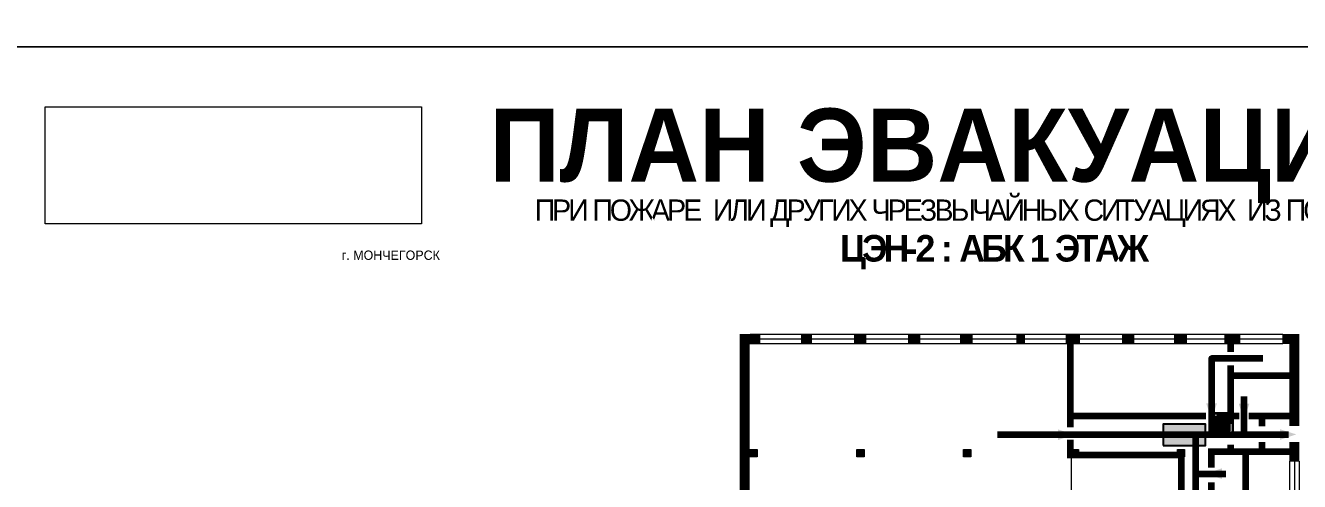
# Model space of a CAD drawing. Header units: millimetres. Extents: x 13810 to 67229, y 12374 to 21950.
# Drawn here: x 23552.6 to 23935.6, y 14020 to 14157.1 of the extents above; entities that cross this region are included whole.
import ezdxf

# ---------------------------------------------------------------- set-up
doc = ezdxf.new("R2010")
doc.units = ezdxf.units.MM
doc.layers.add('План_Штампы', color=7, linetype='Continuous')
doc.styles.add('обычный', font='arial.ttf')
picture_1 = doc.add_image_def('image1.jpg', size_in_pixel=(337, 105))

# ---------------------------------------------------------------- blocks, each defined once
blk = doc.blocks.new('A$C54414219')
at = {"true_color": 0xffffff}
h = blk.add_hatch(color=7, dxfattribs=at)
h.paths.add_polyline_path([(2.39, -9.45), (2.39, -18.3), (11.23, -18.3), (11.23, -9.45)], flags=0)
h.paths.add_polyline_path([(10.71, -13.87, -1), (2.92, -13.87, -1)], flags=0)
h.paths.add_polyline_path([(8.3, -13.87, -1), (5.33, -13.87, -1)], flags=0)
h.paths.add_polyline_path([(0.41, -7.47), (0.41, -20.27), (13.21, -20.27), (13.21, -7.47)])
h.paths.add_polyline_path([(0.92, -19.77), (12.71, -19.77), (12.71, -7.98), (0.92, -7.98)], flags=16)
h.paths.add_polyline_path([(11.23, -9.45), (11.23, -18.3), (2.39, -18.3), (2.39, -9.45)], flags=0)
at = {"lineweight": 5}
h = blk.add_hatch(color=242, dxfattribs=at)
h.paths.add_polyline_path([(12.71, -7.98), (0.92, -7.98), (0.92, -19.77), (12.71, -19.77)])
h.paths.add_polyline_path([(11.23, -18.3), (2.39, -18.3), (2.39, -9.45), (11.23, -9.45)], flags=16)
h.paths.add_polyline_path([(10.71, -13.87, -1), (2.92, -13.87, -1)], flags=0)
h.paths.add_polyline_path([(8.3, -13.87, -1), (5.33, -13.87, -1)], flags=0)
at = {"true_color": 0xffffff}
h = blk.add_hatch(color=7, dxfattribs=at)
h.paths.add_polyline_path([(2.39, -9.45), (2.39, -18.3), (11.23, -18.3), (11.23, -9.45)])
h.paths.add_polyline_path([(10.71, -13.87, -1), (2.92, -13.87, -1)], flags=16)
h.paths.add_polyline_path([(8.3, -13.87, -1), (5.33, -13.87, -1)], flags=0)
at = {"lineweight": 5}
h = blk.add_hatch(color=242, dxfattribs=at)
h.paths.add_polyline_path([(2.92, -13.87, 1), (10.71, -13.87, 1)])
h.paths.add_polyline_path([(8.3, -13.87, -1), (5.33, -13.87, -1)], flags=16)
at = {"color": 242, "lineweight": 5}
for p, q in [((0.41, -20.27), (0.41, -7.47)), ((0.41, -7.47), (13.21, -7.47)), ((0.41, -7.47), (13.21, -7.47)), ((13.21, -20.27), (13.21, -7.47)), ((0.41, -20.27), (13.21, -20.27))]:
    blk.add_line(p, q, dxfattribs=at)
for points in [[(0.92, -7.98), (12.71, -7.98), (12.71, -19.77), (0.92, -19.77)], [(2.39, -9.45), (11.23, -9.45), (11.23, -18.3), (2.39, -18.3)]]:
    blk.add_lwpolyline(points, close=True, dxfattribs=at)
for radius in [3.89, 1.49]:
    blk.add_circle((6.81, -13.87), radius, dxfattribs=at)
blk = doc.blocks.new('A$C32E8229D')
at = {"true_color": 0xffffff}
blk.add_hatch(color=7, dxfattribs=at).paths.add_polyline_path([(0, 0), (0, -8), (16, -8), (16, 0)])
h = blk.add_hatch(color=126)
h.paths.add_polyline_path([(0.2, -0.2), (15.8, -0.2), (15.8, -7.8), (0.2, -7.8)])
h.paths.add_polyline_path([(13.49, -2.05), (12.08, -2.05), (11.37, -2.63, 0.162397), (11.29, -2.84), (11.29, -3.63), (10.35, -3.63), (10.35, -4.05), (11.68, -4.05), (11.68, -3.48), (12.26, -4.28), (11.29, -5.1), (11.29, -6.78), (11.85, -6.78), (11.85, -5.44), (12.8, -4.64), (12.8, -5.94), (14.46, -5.94), (14.46, -5.39), (13.45, -5.39), (13.45, -3.97), (12.46, -2.59), (13.15, -2.59), (13.69, -3.34), (14.18, -3)], flags=16)
h.paths.add_polyline_path([(10.74, -1.82, 1), (11.8, -1.82, 1)], flags=16)
h.paths.add_polyline_path([(9.39, -3.59), (5.99, -3.59), (6.56, -3.03), (5.91, -3.03), (5.1, -3.83), (5.91, -4.64), (6.56, -4.64), (5.99, -4.09), (9.39, -4.09)], flags=16)
h.paths.add_polyline_path([(4.29, -1.08), (1.72, -1.08), (1.72, -6.6), (4.29, -6.6)], flags=16)
at = {"color": 126}
blk.add_lwpolyline([(16, -8), (0, -8), (0, 0), (16, 0)], close=True, dxfattribs=at)

msp = doc.modelspace()

# ---------------------------------------------------------------- hatches: boundary and pattern name
at = {"lineweight": 0}
h = msp.add_hatch(color=256, dxfattribs=at)
h.dxf.hatch_style = 1
h.paths.add_polyline_path([(23770.34, 14027.39), (23772.5, 14027.39), (23772.5, 14029.55), (23770.34, 14029.55)])
h = msp.add_hatch(color=256, dxfattribs=at)
h.dxf.hatch_style = 1
h.paths.add_polyline_path([(23802.51, 14027.39), (23804.67, 14027.39), (23804.67, 14029.55), (23802.51, 14029.55)])
h = msp.add_hatch(color=256, dxfattribs=at)
h.dxf.hatch_style = 1
h.paths.add_polyline_path([(23834.57, 14027.39), (23836.73, 14027.39), (23836.73, 14029.55), (23834.57, 14029.55)])
h = msp.add_hatch(color=256, dxfattribs=at)
h.dxf.hatch_style = 1
h.paths.add_polyline_path([(23866.97, 14027.39), (23869.13, 14027.39), (23869.13, 14029.55), (23866.97, 14029.55)])
h = msp.add_hatch(color=256, dxfattribs=at)
h.dxf.hatch_style = 1
h.paths.add_polyline_path([(23898.87, 14027.39), (23901.03, 14027.39), (23901.03, 14029.55), (23898.87, 14029.55)])

# ---------------------------------------------------------------- linework, layer by layer
at = {"color": 126, "lineweight": 0, "true_color": 0x008754}
for points in [[(23537.02, 14545.63), (24137.02, 14545.63), (24137.02, 14150.63), (23537.02, 14150.63)], [(23537.02, 14150.63), (24137.02, 14150.63), (24137.02, 13755.63), (23537.02, 13755.63)]]:
    msp.add_lwpolyline(points, close=True, dxfattribs=at)
at = {"lineweight": 0}
for points, const_width in [([(23768.8, 14007.28), (23768.8, 14062.78), (23773.48, 14062.78)], 3), ([(23785.73, 14062.78), (23788.97, 14062.78)], 3), ([(23801.68, 14062.78), (23805.36, 14062.78)], 3), ([(23817.91, 14062.78), (23821.6, 14062.78)], 3), ([(23833.49, 14062.78), (23837.27, 14062.78)], 3), ([(23850.47, 14062.78), (23853.06, 14062.78)], 3), ([(23865.22, 14062.78), (23869.53, 14062.78)], 3), ([(23866.62, 14036.21), (23866.62, 14062.66)], 2), ([(23882.22, 14062.78), (23885.88, 14062.78)], 3), ([(23897.78, 14062.78), (23901.7, 14062.78)], 3), ([(23912.95, 14062.78), (23917.78, 14062.78)], 3), ([(23914.85, 14058.85), (23914.85, 14063.02)], 2), ([(23930.34, 14062.78), (23934.01, 14062.78), (23934.01, 14036.68)], 3), ([(23914.85, 14051.82), (23914.85, 14054.89)], 2), ([(23914.85, 14037.27), (23914.85, 14051.82), (23933.39, 14051.82)], 2), ([(23866.62, 14039.63), (23907.44, 14039.63)], 2), ([(23910.69, 14039.63), (23917.44, 14039.63)], 2), ([(23920.31, 14039.63), (23933.95, 14039.63)], 2), ([(23924.29, 14039.63), (23924.29, 14036.5)], 2), ([(23901.03, 14027.89), (23866.62, 14027.89), (23866.62, 14032.55)], 2), ([(23914.85, 14028.91), (23914.85, 14031.05)], 2), ([(23924.29, 14028.91), (23924.29, 14031.81)], 2), ([(23934.01, 14031.89), (23934.01, 14025.97)], 3), ([(23900.04, 14005.55), (23900.04, 14029.55)], 2), ([(23933.59, 14028.91), (23909.01, 14028.91), (23909.01, 14024.14)], 2), ([(23919.34, 14028.91), (23919.34, 14013.14), (23909.01, 14013.14)], 2), ([(23909.01, 14019.74), (23909.01, 14005.92)], 2)]:
    msp.add_lwpolyline(points, dxfattribs=dict(at, const_width=const_width))
for points in [[(23930.34, 14062.78), (23770.14, 14062.78)], [(23930.59, 14064.2), (23770.39, 14064.2)], [(23930.52, 14061.4), (23770.32, 14061.4)], [(23866.97, 13997.46), (23866.97, 14027.99)], [(23932.57, 14026.1), (23932.57, 13899.47)], [(23934.01, 14025.97), (23934.01, 13899.35)], [(23935.49, 14026.06), (23935.49, 13899.44)]]:
    msp.add_lwpolyline(points, dxfattribs=at)
at = {"color": 126, "lineweight": 100, "true_color": 0x008754}
for points in [[(23924.55, 14056.94), (23909.06, 14056.94), (23909.06, 14034.04)], [(23918.88, 14034.04), (23918.88, 14045.49)], [(23904.33, 14034.04), (23844.77, 14034.04)], [(23932.24, 14034.04), (23904.33, 14034.04), (23904.33, 13928.07), (23862.51, 13928.07), (23862.51, 13902.72)], [(23904.33, 14022.24), (23913.39, 14022.24)]]:
    msp.add_lwpolyline(points, dxfattribs=at)
at = {"lineweight": 0}
for points in [[(23772.5, 14027.39), (23770.34, 14027.39), (23770.34, 14029.55), (23772.5, 14029.55)], [(23804.67, 14027.39), (23802.51, 14027.39), (23802.51, 14029.55), (23804.67, 14029.55)], [(23836.73, 14027.39), (23834.57, 14027.39), (23834.57, 14029.55), (23836.73, 14029.55)], [(23869.13, 14027.39), (23866.97, 14027.39), (23866.97, 14029.55), (23869.13, 14029.55)], [(23901.03, 14027.39), (23898.87, 14027.39), (23898.87, 14029.55), (23901.03, 14029.55)]]:
    msp.add_lwpolyline(points, close=True, dxfattribs=at)
at = {"layer": 'План_Штампы', "color": 126, "true_color": 0x008754}
for points in [[(23907.52, 14043.43), (23910.71, 14043.42), (23909.13, 14038.53)], [(23917.29, 14043.39), (23920.48, 14043.39), (23918.91, 14038.49)], [(23862.98, 14032.43), (23862.99, 14035.62), (23867.88, 14034.05)], [(23929.7, 14032.5), (23929.7, 14035.69), (23934.6, 14034.12)], [(23912.21, 14023.93), (23912.21, 14020.74), (23907.31, 14022.31)]]:
    msp.add_solid(points, dxfattribs=at)

# ---------------------------------------------------------------- block references
at = {"xscale": 0.5, "yscale": 0.5, "zscale": 0.5, "rotation": 180}
msp.add_blockref('A$C54414219', (23915.77, 14030.43), dxfattribs=at)
at = {"layer": 'План_Штампы', "color": 126, "true_color": 0x008754, "xscale": -0.8, "yscale": 0.8, "zscale": 0.8}
msp.add_blockref('A$C32E8229D', (23907.33, 14037.22), dxfattribs=at)

# ---------------------------------------------------------------- texts
at = {"lineweight": 0, "style": 'обычный'}
for s, insert, char_height, width, attachment_point in [('{\\fProxima Nova Rg|b1|i0|c204|p2;ПЛАН ЭВАКУАЦИИ}', (23692.06, 14132.09), 22, 493.8901, 1), ('\\pi-8.4,l8.4,t8.4;{\\fProxima Nova Rg|b0|i0|c204|p2;г. МОНЧЕГОРСК\\H1.1997x; }', (23662.42, 14087.98), 2.8, 126.6484, 5)]:
    msp.add_mtext(s, dxfattribs=dict(at, insert=insert, char_height=char_height, width=width, attachment_point=attachment_point))
at = {"color": 0, "lineweight": 0, "insert": (23843.15, 14104.92), "char_height": 8, "width": 449.2158, "attachment_point": 5, "style": 'обычный'}
msp.add_mtext('{\\fArial Black|b1|i0|c204|p34;\\H2x;\\T0.85;  \\fArial Narrow|b0|i0|c204|p34;\\H0.8x;\\W0.9;\\P\\fProxima Nova Rg|b0|i0|c204|p2;\\H0.5x;\\W1;\\C256;ПРИ ПОЖАРЕ  ИЛИ ДРУГИХ ЧРЕЗВЫЧАЙНЫХ СИТУАЦИЯХ  ИЗ ПОМЕЩЕНИЙ \\P\\fProxima Nova Rg|b1|i0|c204|p2;\\H1.25x;ЦЭН-2 : АБК 1 ЭТАЖ}', dxfattribs=at)

# ---------------------------------------------------------------- pictures from other files: only their frames are drawn
at = {"color": 7, "lineweight": 0, "true_color": 0xf5f5ff}
image = msp.add_image(picture_1, insert=(23558.51, 14097.38), size_in_units=(113.11, 35.24), dxfattribs=at)
image.dxf.flags = 7

doc.saveas('drawing.dxf')
